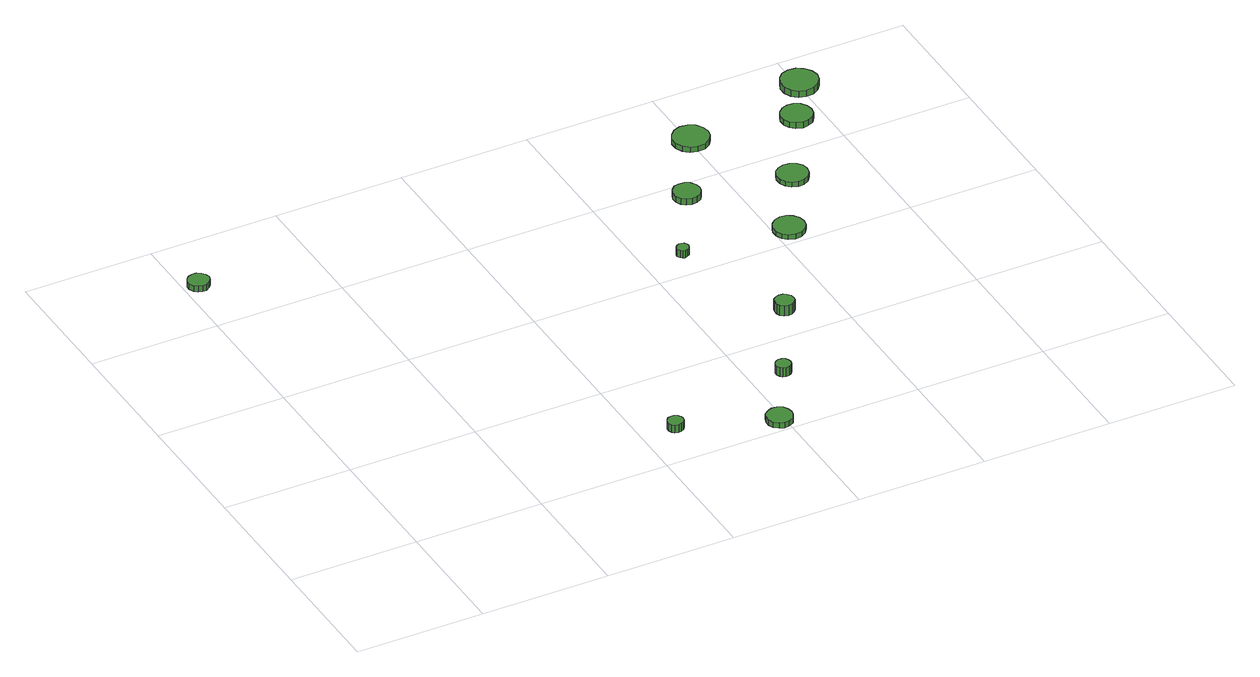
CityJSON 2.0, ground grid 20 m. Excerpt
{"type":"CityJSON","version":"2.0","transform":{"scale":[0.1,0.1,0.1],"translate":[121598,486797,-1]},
"CityObjects":{
"tree1":{"type":"SolitaryVegetationObject","attributes":{"function":"something"},"geometry":[{"type":"MultiSurface","lod":"1","boundaries":[[[0,1,2,3,4,5,6,7,8,9,10,11,12,13,14]],[[15,16,17,18,19,20,21,22,23,24,25,26,27,28,29]],[[0,29,28,1]],[[1,28,27,2]],[[2,27,26,3]],[[3,26,25,4]],[[4,25,24,5]],[[5,24,23,6]],[[6,23,22,7]],[[7,22,21,8]],[[8,21,20,9]],[[9,20,19,10]],[[10,19,18,11]],[[11,18,17,12]],[[12,17,16,13]],[[13,16,15,14]],[[14,15,29,0]]]}]},
"tree2":{"type":"SolitaryVegetationObject","attributes":{"function":"something"},"geometry":[{"type":"MultiSurface","lod":"1","boundaries":[[[30,31,32,33,34,35,36,37,38,39,40,41,42,43,44]],[[45,46,47,48,49,50,51,52,53,54,55,56,57,58,59]],[[30,59,58,31]],[[31,58,57,32]],[[32,57,56,33]],[[33,56,55,34]],[[34,55,54,35]],[[35,54,53,36]],[[36,53,52,37]],[[37,52,51,38]],[[38,51,50,39]],[[39,50,49,40]],[[40,49,48,41]],[[41,48,47,42]],[[42,47,46,43]],[[43,46,45,44]],[[44,45,59,30]]]}]},
"tree3":{"type":"SolitaryVegetationObject","attributes":{"function":"something"}},
"tree4":{"type":"SolitaryVegetationObject","attributes":{"function":"something"},"geometry":[{"type":"MultiSurface","lod":"1","boundaries":[[[60,61,62,63,64,65,66,67,68,69,70,71,72,73,74]],[[75,76,77,78,79,80,81,82,83,84,85,86,87,88,89]],[[60,89,88,61]],[[61,88,87,62]],[[62,87,86,63]],[[63,86,85,64]],[[64,85,84,65]],[[65,84,83,66]],[[66,83,82,67]],[[67,82,81,68]],[[68,81,80,69]],[[69,80,79,70]],[[70,79,78,71]],[[71,78,77,72]],[[72,77,76,73]],[[73,76,75,74]],[[74,75,89,60]]]}]},
"tree5":{"type":"SolitaryVegetationObject","attributes":{"function":"something"},"geometry":[{"type":"MultiSurface","lod":"1","boundaries":[[[90,91,92,93,94,95,96,97,98,99,100,101,102,103,104]],[[105,106,107,108,109,110,111,112,113,114,115,116,117,118,119]],[[90,119,118,91]],[[91,118,117,92]],[[92,117,116,93]],[[93,116,115,94]],[[94,115,114,95]],[[95,114,113,96]],[[96,113,112,97]],[[97,112,111,98]],[[98,111,110,99]],[[99,110,109,100]],[[100,109,108,101]],[[101,108,107,102]],[[102,107,106,103]],[[103,106,105,104]],[[104,105,119,90]]]}]},
"tree6":{"type":"SolitaryVegetationObject","attributes":{"function":"something"},"geometry":[{"type":"MultiSurface","lod":"1","boundaries":[[[120,121,122,123,124,125,126,127,128,129,130,131,132,133,134]],[[135,136,137,138,139,140,141,142,143,144,145,146,147,148,149]],[[120,149,148,121]],[[121,148,147,122]],[[122,147,146,123]],[[123,146,145,124]],[[124,145,144,125]],[[125,144,143,126]],[[126,143,142,127]],[[127,142,141,128]],[[128,141,140,129]],[[129,140,139,130]],[[130,139,138,131]],[[131,138,137,132]],[[132,137,136,133]],[[133,136,135,134]],[[134,135,149,120]]]}]},
"tree7":{"type":"SolitaryVegetationObject","attributes":{"function":"something"},"geometry":[{"type":"MultiSurface","lod":"1","boundaries":[[[150,151,152,153,154,155,156,157,158,159,160,161,162,163,164]],[[165,166,167,168,169,170,171,172,173,174,175,176,177,178,179]],[[150,179,178,151]],[[151,178,177,152]],[[152,177,176,153]],[[153,176,175,154]],[[154,175,174,155]],[[155,174,173,156]],[[156,173,172,157]],[[157,172,171,158]],[[158,171,170,159]],[[159,170,169,160]],[[160,169,168,161]],[[161,168,167,162]],[[162,167,166,163]],[[163,166,165,164]],[[164,165,179,150]]]}]},
"tree8":{"type":"SolitaryVegetationObject","attributes":{"function":"something"},"geometry":[{"type":"MultiSurface","lod":"1","boundaries":[[[180,181,182,183,184,185,186,187,188,189,190,191,192,193,194]],[[195,196,197,198,199,200,201,202,203,204,205,206,207,208,209]],[[180,209,208,181]],[[181,208,207,182]],[[182,207,206,183]],[[183,206,205,184]],[[184,205,204,185]],[[185,204,203,186]],[[186,203,202,187]],[[187,202,201,188]],[[188,201,200,189]],[[189,200,199,190]],[[190,199,198,191]],[[191,198,197,192]],[[192,197,196,193]],[[193,196,195,194]],[[194,195,209,180]]]}]},
"tree9":{"type":"SolitaryVegetationObject","attributes":{"function":"something"},"geometry":[{"type":"MultiSurface","lod":"1","boundaries":[[[210,211,212,213,214,215,216,217,218,219,220,221,222,223,224]],[[225,226,227,228,229,230,231,232,233,234,235,236,237,238,239]],[[210,239,238,211]],[[211,238,237,212]],[[212,237,236,213]],[[213,236,235,214]],[[214,235,234,215]],[[215,234,233,216]],[[216,233,232,217]],[[217,232,231,218]],[[218,231,230,219]],[[219,230,229,220]],[[220,229,228,221]],[[221,228,227,222]],[[222,227,226,223]],[[223,226,225,224]],[[224,225,239,210]]]}]},
"tree10":{"type":"SolitaryVegetationObject","attributes":{"function":"something"},"geometry":[{"type":"MultiSurface","lod":"1","boundaries":[[[240,241,242,243,244,245,246,247,248,249,250,251,252,253,254]],[[255,256,257,258,259,260,261,262,263,264,265,266,267,268,269]],[[240,269,268,241]],[[241,268,267,242]],[[242,267,266,243]],[[243,266,265,244]],[[244,265,264,245]],[[245,264,263,246]],[[246,263,262,247]],[[247,262,261,248]],[[248,261,260,249]],[[249,260,259,250]],[[250,259,258,251]],[[251,258,257,252]],[[252,257,256,253]],[[253,256,255,254]],[[254,255,269,240]]]}]},
"tree11":{"type":"SolitaryVegetationObject","attributes":{"function":"something"},"geometry":[{"type":"MultiSurface","lod":"1","boundaries":[[[270,271,272,273,274,275,276,277,278,279,280,281,282,283,284]],[[285,286,287,288,289,290,291,292,293,294,295,296,297,298,299]],[[270,299,298,271]],[[271,298,297,272]],[[272,297,296,273]],[[273,296,295,274]],[[274,295,294,275]],[[275,294,293,276]],[[276,293,292,277]],[[277,292,291,278]],[[278,291,290,279]],[[279,290,289,280]],[[280,289,288,281]],[[281,288,287,282]],[[282,287,286,283]],[[283,286,285,284]],[[284,285,299,270]]]}]},
"tree12":{"type":"SolitaryVegetationObject","attributes":{"function":"something"}},
"tree13":{"type":"SolitaryVegetationObject","attributes":{"function":"something"},"geometry":[{"type":"MultiSurface","lod":"1","boundaries":[[[300,301,302,303,304,305,306,307,308,309,310,311,312,313,314]],[[315,316,317,318,319,320,321,322,323,324,325,326,327,328,329]],[[300,329,328,301]],[[301,328,327,302]],[[302,327,326,303]],[[303,326,325,304]],[[304,325,324,305]],[[305,324,323,306]],[[306,323,322,307]],[[307,322,321,308]],[[308,321,320,309]],[[309,320,319,310]],[[310,319,318,311]],[[311,318,317,312]],[[312,317,316,313]],[[313,316,315,314]],[[314,315,329,300]]]}]},
"tree14":{"type":"SolitaryVegetationObject","attributes":{"function":"something"},"geometry":[{"type":"MultiSurface","lod":"1","boundaries":[[[330,331,332,333,334,335,336,337,338,339,340,341,342,343,344]],[[345,346,347,348,349,350,351,352,353,354,355,356,357,358,359]],[[330,359,358,331]],[[331,358,357,332]],[[332,357,356,333]],[[333,356,355,334]],[[334,355,354,335]],[[335,354,353,336]],[[336,353,352,337]],[[337,352,351,338]],[[338,351,350,339]],[[339,350,349,340]],[[340,349,348,341]],[[341,348,347,342]],[[342,347,346,343]],[[343,346,345,344]],[[344,345,359,330]]]}]}
},
"vertices":[
[40,699,17],[38,706,17],[34,711,17],[28,715,17],[21,715,17],[15,713,17],[10,709,17],[7,703,17],[7,696,17],[10,689,17],[15,685,17],[21,683,17],[28,683,17],[34,687,17],[38,692,17],[38,692,7],[34,687,7],[28,683,7],[21,683,7],[15,685,7],[10,689,7],[7,696,7],[7,703,7],[10,709,7],[15,713,7],[21,715,7],[28,715,7],[34,711,7],[38,706,7],[40,699,7],
[466,75,20],[465,80,20],[462,84,20],[457,87,20],[452,87,20],[447,86,20],[444,82,20],[442,78,20],[442,73,20],[444,68,20],[447,65,20],[452,63,20],[457,64,20],[462,66,20],[465,70,20],[465,70,7],[462,66,7],[457,64,7],[452,63,7],[447,65,7],[444,68,7],[442,73,7],[442,78,7],[444,82,7],[447,86,7],[452,87,7],[457,87,7],[462,84,7],[465,80,7],[466,75,7],
[611,22,17],[609,30,17],[605,37,17],[597,41,17],[589,42,17],[582,39,17],[575,34,17],[572,26,17],[572,18,17],[575,10,17],[582,5,17],[589,2,17],[597,3,17],[605,7,17],[609,14,17],[609,14,8],[605,7,8],[597,3,8],[589,2,8],[582,5,8],[575,10,8],[572,18,8],[572,26,8],[575,34,8],[582,39,8],[589,42,8],[597,41,8],[605,37,8],[609,30,8],[611,22,8],
[663,124,23],[662,129,23],[659,133,23],[655,135,23],[650,136,23],[645,134,23],[642,131,23],[640,127,23],[640,122,23],[642,117,23],[645,114,23],[650,112,23],[655,113,23],[659,115,23],[662,119,23],[662,119,8],[659,115,8],[655,113,8],[650,112,8],[645,114,8],[642,117,8],[640,122,8],[640,127,8],[642,131,8],[645,134,8],[650,136,8],[655,135,8],[659,133,8],[662,129,8],[663,124,8],
[672,448,19],[671,452,19],[669,455,19],[665,457,19],[661,457,19],[658,456,19],[655,453,19],[653,450,19],[653,446,19],[655,442,19],[658,439,19],[661,438,19],[665,439,19],[669,441,19],[671,444,19],[671,444,7],[669,441,7],[665,439,7],[661,438,7],[658,439,7],[655,442,7],[653,446,7],[653,450,7],[655,453,7],[658,456,7],[661,457,7],[665,457,7],[669,455,7],[671,452,7],[672,448,7],
[739,258,25],[738,264,25],[734,269,25],[729,272,25],[723,273,25],[717,271,25],[712,267,25],[710,261,25],[710,255,25],[712,249,25],[717,245,25],[723,243,25],[729,244,25],[734,247,25],[738,252,25],[738,252,8],[734,247,8],[729,244,8],[723,243,8],[717,245,8],[712,249,8],[710,255,8],[710,261,8],[712,267,8],[717,271,8],[723,273,8],[729,272,8],[734,269,8],[738,264,8],[739,258,8],
[754,570,17],[752,578,17],[747,585,17],[740,589,17],[731,590,17],[723,588,17],[717,582,17],[713,574,17],[713,565,17],[717,557,17],[723,552,17],[731,549,17],[740,550,17],[747,554,17],[752,561,17],[752,561,7],[747,554,7],[740,550,7],[731,549,7],[723,552,7],[717,557,7],[713,565,7],[713,574,7],[717,582,7],[723,588,7],[731,590,7],[740,589,7],[747,585,7],[752,578,7],[754,570,7],
[846,429,16],[844,439,16],[838,447,16],[830,452,16],[820,453,16],[810,450,16],[803,443,16],[799,434,16],[799,424,16],[803,415,16],[810,408,16],[820,405,16],[830,406,16],[838,411,16],[844,419,16],[844,419,8],[838,411,8],[830,406,8],[820,405,8],[810,408,8],[803,415,8],[799,424,8],[799,434,8],[803,443,8],[810,450,8],[820,453,8],[830,452,8],[838,447,8],[844,439,8],[846,429,8],
[830,687,16],[827,698,16],[821,708,16],[811,713,16],[799,715,16],[788,711,16],[780,703,16],[775,693,16],[775,681,16],[780,671,16],[788,663,16],[799,660,16],[811,661,16],[821,667,16],[827,676,16],[827,676,7],[821,667,7],[811,661,7],[799,660,7],[788,663,7],[780,671,7],[775,681,7],[775,693,7],[780,703,7],[788,711,7],[799,715,7],[811,713,7],[821,708,7],[827,698,7],[830,687,7],
[911,542,15],[909,552,15],[903,559,15],[894,564,15],[885,565,15],[875,562,15],[868,556,15],[864,547,15],[864,537,15],[868,528,15],[875,521,15],[885,518,15],[894,519,15],[903,524,15],[909,532,15],[909,532,7],[903,524,7],[894,519,7],[885,518,7],[875,521,7],[868,528,7],[864,537,7],[864,547,7],[868,556,7],[875,562,7],[885,565,7],[894,564,7],[903,559,7],[909,552,7],[911,542,7],
[984,667,16],[982,677,16],[976,685,16],[967,690,16],[958,691,16],[948,688,16],[941,681,16],[937,672,16],[937,662,16],[941,653,16],[948,647,16],[958,643,16],[967,645,16],[976,649,16],[982,657,16],[982,657,6],[976,649,6],[967,645,6],[958,643,6],[948,647,6],[941,653,6],[937,662,6],[937,672,6],[941,681,6],[948,688,6],[958,691,6],[967,690,6],[976,685,6],[982,677,6],[984,667,6],
[1030,737,17],[1027,748,17],[1020,758,17],[1010,764,17],[998,765,17],[987,762,17],[979,754,17],[974,743,17],[974,731,17],[979,720,17],[987,712,17],[998,709,17],[1010,710,17],[1020,716,17],[1027,725,17],[1027,725,6],[1020,716,6],[1010,710,6],[998,709,6],[987,712,6],[979,720,6],[974,731,6],[974,743,6],[979,754,6],[987,762,6],[998,765,6],[1010,764,6],[1020,758,6],[1027,748,6],[1030,737,6]
]}
